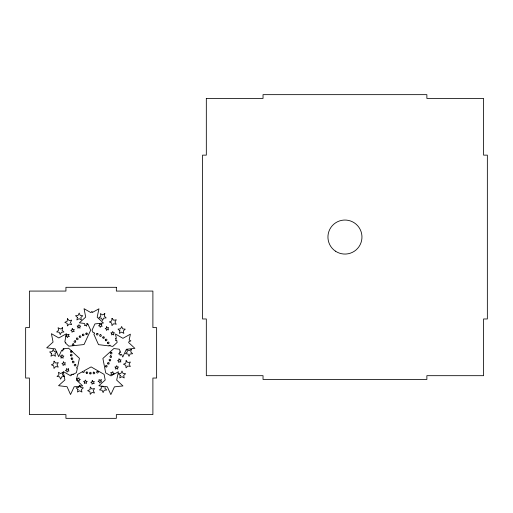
<?xml version="1.0" encoding="UTF-8"?>
<svg xmlns="http://www.w3.org/2000/svg" width="513" height="513" viewBox="0 0 513 513"><rect width="100%" height="100%" fill="white"/><g stroke="black" fill="none" stroke-linecap="round" stroke-linejoin="round"><path stroke-width="0.77" d="M206.322 98.425L206.322 155.138L202.552 155.138L202.558 318.971L206.322 318.971L206.322 375.683L263.034 375.683L263.034 379.453L426.874 379.453L426.874 375.683L483.586 375.683L483.586 318.971L487.35 318.971L487.35 155.138L483.586 155.138L483.586 98.425L426.874 98.425L426.874 94.655L263.034 94.655L263.034 98.425L206.322 98.425M71.538 358.882L71.519 359.523L72.622 359.331L72.782 358.228L71.775 357.734L70.999 358.536L71.538 358.882M79.637 336.849L79.618 337.49L80.721 337.298L80.881 336.195L79.874 335.701L79.098 336.502L79.637 336.849M89.993 373.393L89.974 374.035L91.077 373.842L91.231 372.739L90.23 372.246L89.454 373.047L89.993 373.393M103.094 337.74L103.081 338.381L104.177 338.195L104.338 337.086L103.337 336.592L102.555 337.394L103.094 337.74M109.493 360.331L109.481 360.972L110.577 360.78L110.737 359.671L109.731 359.183L108.955 359.985L109.493 360.331M62.887 349.776L62.81 351.059L61.695 350.212L58.7 356.65L55.205 348.846L46.715 347.814L53.063 342.081L51.422 333.687L58.835 337.952L66.312 333.796L64.843 341.812L65.882 342.562L65.157 342.729L68.857 346.179L84.017 344.55L90.679 330.205L87.838 323.863L86.614 323.716L87.832 324.299L86.697 324.896L86.62 326.178L85.703 325.28L84.459 325.601L85.03 324.453L84.382 323.44L79.355 322.824L85.697 317.092L84.061 308.698L90.846 312.603L92.039 311.327L92.173 312.571L98.945 308.813L97.181 317.181L103.446 323.004L94.943 323.915L92.026 330.186L93.167 332.745L94.193 332.61L94.623 333.642L93.828 334.22L98.502 344.646L109.301 345.961L109.064 345.486L110.141 345.198L110.75 346.134L112.789 346.384L117.144 342.447L116.714 340.234L115.483 340.555L116.047 339.407L115.354 338.33L116.368 338.477L115.502 334.053L122.921 338.317L130.392 334.162L129.154 340.048L130.892 340.856L128.782 341.799L128.628 342.53L134.887 348.359L126.384 349.27L122.78 357.022L121.568 354.316L120.876 354.297L120.189 355.387L119.818 354.156L118.574 353.848L119.625 353.111L119.542 351.828L120.767 352.521L119.285 349.212L113.841 348.551L102.889 358.459L105.71 372.874L110.968 375.901L112.687 374.945L112.084 374.355L110.846 374.682L111.411 373.528L110.718 372.451L111.988 372.637L112.802 371.643L113.02 372.906L114.213 373.374L113.078 373.971L113.033 374.753L118.445 371.745L116.682 380.114L122.94 385.943L114.437 386.847L110.834 394.6L107.339 386.796L105.223 386.539L104.87 388.232L106.742 389.976L104.197 390.252L103.113 392.573L102.061 390.233L99.516 389.925L101.42 388.206L100.997 386.026L98.849 385.763L105.197 380.03L104.088 374.349L91.102 366.898L83.683 371.021L84.369 371.521L83.837 372.502L82.74 372.297L82.83 371.495L77.578 374.419L76.392 380.043L77.046 380.646L77.527 379.665L76.835 378.588L78.104 378.774L78.919 377.78L79.137 379.043L80.329 379.511L79.194 380.107L79.117 381.39L78.2 380.492L77.168 380.761L82.651 385.866L74.148 386.776L70.544 394.529L67.049 386.725L58.559 385.693L64.907 379.953L63.266 371.566L70.679 375.824L71.378 375.439L70.98 374.227L72.166 374.721L73.199 373.964L73.16 374.452L76.431 372.63L77.328 368.347L76.578 368.122L76.835 367.039L77.572 367.199L79.438 358.298L72.128 351.495L71.66 352.431L70.563 352.226L70.416 351.116L71.339 350.764L68.614 348.224L63.093 348.814L64.022 349.18L62.887 349.776M72.891 361.126L72.269 362.05L72.961 362.928L74.007 362.544L73.968 361.428L72.891 361.126M76.924 337.996L76.302 338.926L76.995 339.805L78.047 339.42L78.002 338.304L76.924 337.996M93.642 372.105L93.02 373.034L93.706 373.913L94.758 373.528L94.713 372.412L93.642 372.105M100.17 334.688L99.548 335.617L100.234 336.496L101.285 336.111L101.241 334.995L100.17 334.688M110.5 355.765L109.878 356.695L110.564 357.574L111.616 357.189L111.571 356.073L110.5 355.765M73.596 343.877L74.026 344.903L73.179 345.634L72.224 345.057L72.48 343.966L73.596 343.877M54.045 361.203L53.737 363.749L51.396 364.794L53.718 365.878L53.993 368.43L55.737 366.551L58.251 367.084L57.007 364.839L58.283 362.614L55.763 363.108L54.045 361.203M67.472 318.72L67.165 321.266L64.824 322.318L67.145 323.402L67.421 325.947L69.172 324.075L71.679 324.601L70.435 322.356L71.711 320.138L69.197 320.625L67.472 318.72M90.294 387.103L89.987 389.649L87.646 390.694L89.967 391.778L90.243 394.33L91.994 392.451L94.501 392.984L93.257 390.739L94.533 388.514L92.019 389.008L90.294 387.103M112.026 318.368L111.712 320.914L109.372 321.965L111.699 323.043L111.975 325.595L113.719 323.716L116.233 324.248L114.983 322.004L116.265 319.779L113.745 320.272L112.026 318.368M126.127 360.626L125.82 363.178L123.479 364.224L125.807 365.307L126.076 367.853L127.827 365.981L130.334 366.506L129.09 364.262L130.366 362.043L127.852 362.531L126.127 360.626M63.355 361.915L63.125 363.172L61.919 363.621L63.048 364.236L63.105 365.519L64.035 364.634L65.273 364.98L64.721 363.82L65.427 362.749L64.157 362.915L63.355 361.915M72.237 328.641L72 329.904L70.8 330.353L71.923 330.962L71.98 332.244L72.91 331.366L74.148 331.706L73.596 330.545L74.302 329.481L73.032 329.641L72.237 328.641M92.257 380.633L92.026 381.896L90.82 382.345L91.949 382.961L92.007 384.243L92.936 383.358L94.174 383.698L93.623 382.544L94.328 381.473L93.058 381.64L92.257 380.633M106.621 326.8L106.383 328.064L105.184 328.512L106.313 329.122L106.371 330.404L107.3 329.526L108.538 329.865L107.987 328.705L108.692 327.64L107.422 327.807L106.621 326.8M118.997 358.933L118.759 360.197L117.56 360.645L118.689 361.261L118.747 362.537L119.676 361.659L120.914 361.998L120.363 360.844L121.068 359.773L119.798 359.94L118.997 358.933M51.518 353.675L50.986 356.189L53.23 354.938L55.455 356.221L54.962 353.701L56.866 351.982L54.32 351.674L53.275 349.327L52.191 351.655L49.639 351.931L51.518 353.675M62.56 327.736L62.035 330.25L63.907 331.994L61.361 332.27L60.277 334.598L59.226 332.251L56.68 331.943L58.585 330.225L58.097 327.704L60.316 328.987L62.56 327.736M61.194 356.901L60.932 358.157L62.054 357.535L63.163 358.17L62.919 356.913L63.868 356.054L62.599 355.9L62.073 354.727L61.528 355.887L60.258 356.028L61.194 356.901M62.913 372.291L62.387 374.798L64.266 376.548L61.714 376.818L60.63 379.145L59.585 376.805L57.039 376.497L58.944 374.772L58.45 372.258L60.675 373.535L62.913 372.291M77.418 317.425L76.886 319.932L79.13 318.688L81.355 319.971L80.862 317.451L82.766 315.732L80.22 315.418L79.175 313.077L78.091 315.405L75.539 315.675L77.418 317.425M70.845 355.291L70.711 355.919L71.826 355.926L72.179 354.868L71.281 354.207L70.377 354.855L70.845 355.291M78.066 326.884L77.803 328.134L78.925 327.512L80.034 328.153L79.791 326.896L80.74 326.031L79.47 325.877L78.944 324.71L78.406 325.87L77.13 326.005L78.066 326.884M82.747 335.06L82.612 335.682L83.734 335.694L84.087 334.63L83.189 333.969L82.279 334.617L82.747 335.06M77.989 389.508L77.463 392.022L79.707 390.778L81.926 392.054L81.439 389.534L83.343 387.815L80.791 387.507L79.746 385.167L78.662 387.488L76.116 387.764L77.989 389.508M86.408 372.861L86.28 373.49L87.396 373.502L87.749 372.438L86.851 371.778L85.94 372.425L86.408 372.861M84.53 382.223L84.267 383.48L85.389 382.858L86.498 383.493L86.255 382.236L87.204 381.377L85.934 381.223L85.408 380.05L84.869 381.21L83.593 381.351L84.53 382.223M104.819 313.635L104.293 316.143L106.172 317.893L103.62 318.163L102.536 320.49L101.491 318.15L98.945 317.842L100.849 316.117L100.356 313.603L102.581 314.879L104.819 313.635M105.672 340.125L105.537 340.754L106.653 340.76L107.005 339.702L106.108 339.035L105.197 339.689L105.672 340.125M111.828 333.649L111.565 334.906L112.687 334.284L113.796 334.925L113.553 333.662L114.508 332.802L113.232 332.648L112.706 331.475L112.167 332.642L110.891 332.777L111.828 333.649M107.935 363.493L107.801 364.121L108.916 364.127L109.269 363.069L108.371 362.402L107.467 363.057L107.935 363.493M119.895 330.853L119.369 333.367L121.613 332.116L123.832 333.399L123.344 330.879L125.249 329.16L122.697 328.852L121.652 326.505L120.568 328.833L118.022 329.109L119.895 330.853M115.823 367.853L115.56 369.11L116.682 368.488L117.798 369.123L117.548 367.866L118.503 367.007L117.227 366.853L116.701 365.679L116.162 366.846L114.886 366.981L115.823 367.853M120.254 375.407L119.721 377.914L121.966 376.67L124.191 377.946L123.697 375.433L125.602 373.714L123.056 373.4L122.004 371.059L120.927 373.387L118.375 373.656L120.254 375.407M131.296 349.468L130.764 351.976L132.643 353.726L130.09 354.002L129.013 356.323L127.961 353.983L125.416 353.675L127.32 351.95L126.826 349.436L129.052 350.712L131.296 349.468M75.546 340.889L75.789 341.979L74.827 342.549L73.987 341.805L74.436 340.779L75.546 340.889M75.706 364.365L75.95 365.455L74.988 366.019L74.148 365.282L74.597 364.256L75.706 364.365M97.823 333.482L98.066 334.572L97.104 335.143L96.264 334.399L96.713 333.373L97.823 333.482M98.086 371.47L98.323 372.56L97.361 373.124L96.527 372.38L96.97 371.361L98.086 371.47M111.751 352.38L111.994 353.47L111.032 354.041L110.192 353.297L110.641 352.271L111.751 352.38M68.928 334.412L68.505 335.624L69.332 336.611L68.049 336.586L67.363 337.669L66.991 336.445L65.747 336.13L66.799 335.399L66.716 334.117L67.735 334.893L68.928 334.412M68.607 368.847L68.184 370.059L69.005 371.046L67.722 371.021L67.043 372.105L66.671 370.88L65.427 370.566L66.478 369.835L66.389 368.552L67.415 369.328L68.607 368.847M101.779 324.081L101.356 325.293L102.177 326.274L100.894 326.255L100.215 327.339L99.843 326.114L98.599 325.8L99.65 325.062L99.56 323.786L100.586 324.556L101.779 324.081M101.253 379.793L100.837 381.005L101.657 381.993L100.375 381.967L99.689 383.057L99.317 381.826L98.073 381.512L99.124 380.781L99.041 379.498L100.061 380.274L101.253 379.793M86.126 333.848L85.883 334.444L86.986 334.649L87.518 333.668L86.755 332.86L85.742 333.335L86.126 333.848M107.775 342.928L107.531 343.518L108.634 343.729L109.166 342.748L108.403 341.934L107.39 342.415L107.775 342.928M105.832 366.32L105.588 366.917L106.685 367.122L107.223 366.141L106.46 365.333L105.447 365.807L105.832 366.32M104.152 386.411L103.151 386.962L101.657 386.103L104.152 386.411M116.342 287.312L65.933 287.312L65.933 291.076L29.382 291.076L29.382 327.627L25.65 327.627L25.65 378.036L29.382 378.036L29.382 414.587L65.933 414.587L65.933 418.345L116.342 418.345L116.342 414.587L152.893 414.587L152.893 378.036L156.632 378.036L156.632 327.627L152.893 327.627L152.893 291.076L116.342 291.076L116.342 287.312M72.025 351.399L71.493 350.905L72.025 351.399M335.419 251.146A17.012 17.012 0 0 0 361.921 238.269A17.012 17.012 0 0 0 337.516 221.751A17.012 17.012 0 0 0 335.419 251.146"/></g></svg>
